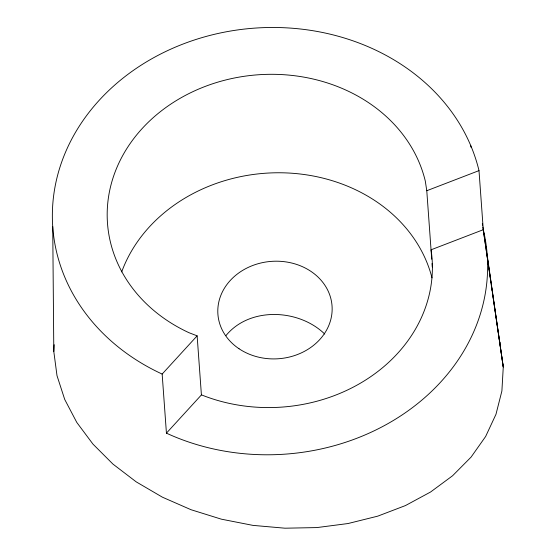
<?xml version="1.0" encoding="UTF-8"?>
<svg xmlns="http://www.w3.org/2000/svg" width="556" height="556" viewBox="0 0 556 556"><rect width="100%" height="100%" fill="white"/><g stroke="black" fill="none" stroke-linecap="round" stroke-linejoin="round"><path stroke-width="0.83" d="M482.844 227.036L503.27 367.023L501.894 390.986L495.98 414.296L485.631 436.495L471.071 457.115L452.591 475.748L430.566 492.011L405.449 505.571L377.746 516.149L348.021 523.537L316.885 527.581L284.971 528.2L252.924 525.378L221.392 519.179L191.035 509.72L162.449 497.203L136.234 481.878L112.91 464.058L92.956 444.098L76.784 422.421L64.718 399.451L57.004 375.668L53.807 351.552L54.196 344.706M162.157 374.07A215.652 183.946 -4.1 0 1 140.946 65.302A215.652 183.946 -4.1 0 1 479.001 170.629L483.275 229.711A215.652 183.946 -4.1 0 1 399.041 416.944A215.652 183.946 -4.1 0 1 166.432 433.152L162.157 374.07L197.137 335.838L189.047 332.731A160.788 137.151 -4.1 0 1 173.229 102.512A160.788 137.151 -4.1 0 1 425.291 181.047L426.779 190.722L431.727 259.228M225.882 335.685C249.658 306.488 298.864 308.865 324.725 334.059M166.432 433.152L201.411 394.92L197.137 335.838M426.779 190.722L479.001 170.629M499.531 341.266L500.066 342.906M470.717 145.498L470.974 147.215M482.33 223.602L482.587 225.319M491.024 282.921L483.275 229.711L431.046 249.811A160.343 136.776 -4.1 0 1 365.514 380.095A160.343 136.776 -4.1 0 1 201.439 394.864M491.275 284.637L492.143 290.642M492.394 292.359L503.27 367.023L487.258 255.677M432.04 263.509L432.283 266.936M52.73 226.57L53.807 351.552M121.688 271.919A160.788 137.151 -4.1 0 1 282.26 172.798A160.788 137.151 -4.1 0 1 431.998 277.861M239.052 348.758A57.219 48.81 -4.1 0 0 331.466 316.517A57.219 48.81 -4.1 0 0 254.412 264.878A57.219 48.81 -4.1 0 0 239.052 348.758"/></g></svg>
